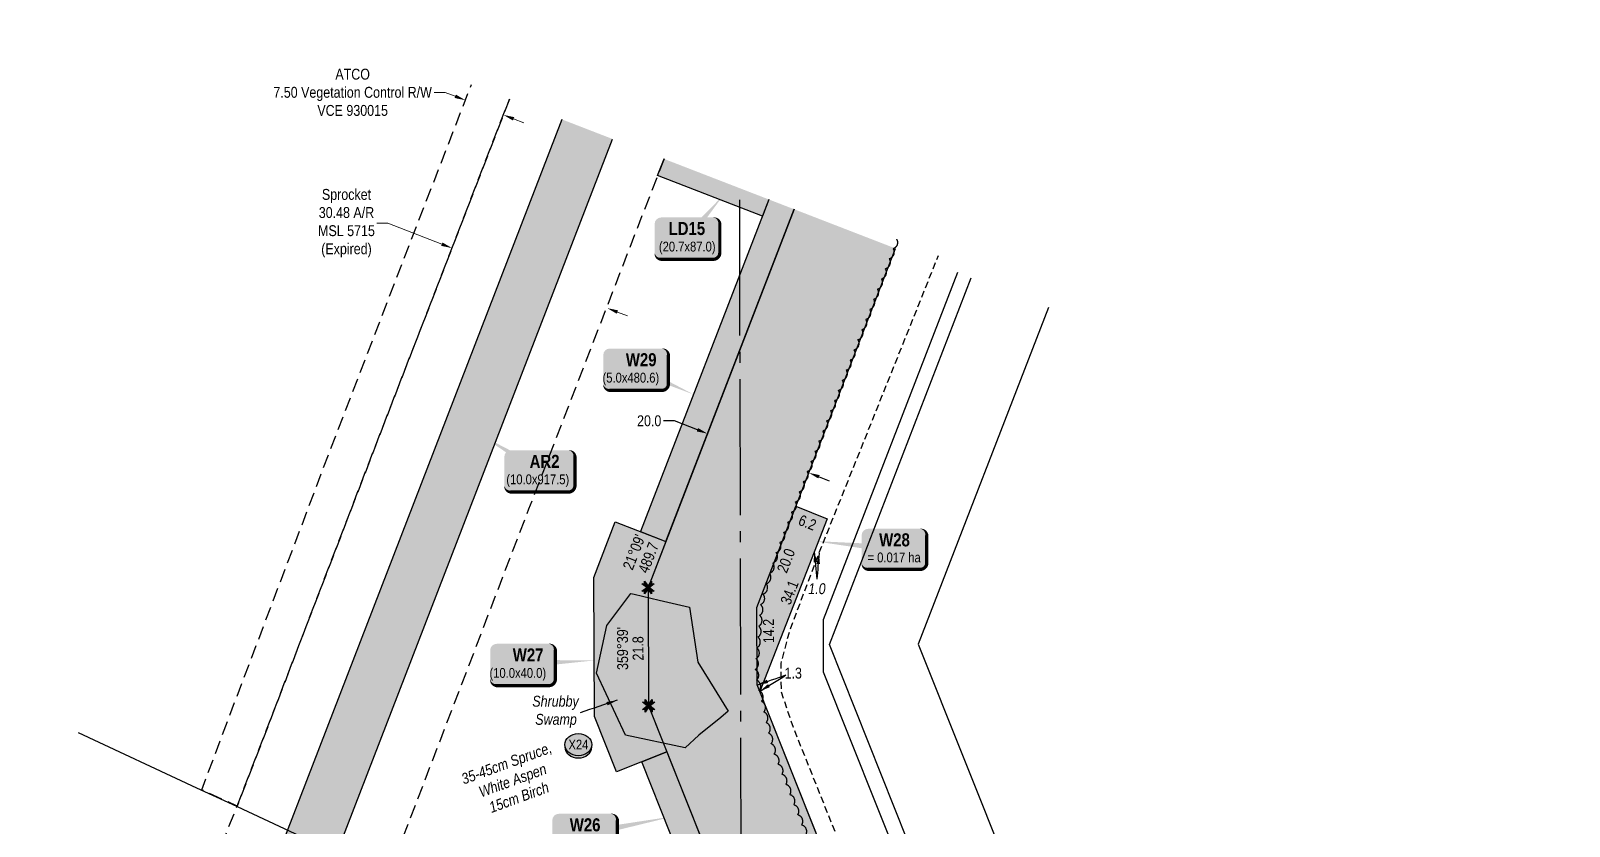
# Model space of a CAD drawing. Extents: x 507565 to 531726, y 6009554 to 6022365.
# Drawn here: x 507605 to 509021, y 6016939 to 6017671 of the extents above; entities that cross this region are included whole.
import ezdxf
from ezdxf.enums import TextEntityAlignment as Align

# ---------------------------------------------------------------- set-up
doc = ezdxf.new("R2010")
doc.units = 0
doc.header["$LTSCALE"] = 5
doc.header["$PDMODE"] = 34
doc.header["$PDSIZE"] = 0.03
for name, pattern in [('0', [1, 1, 0]), ('foc-ACCESSROAD', [3.75, 2.5, -1.25]), ('foc-FLOWLINE', [3.75, 2.5, -1.25]), ('foc-QUARTERLINE', [33, 25, -3, 2, -3]), ('UG_PIPE', [1.875, 1.25, -0.625])]:
    doc.linetypes.add(name, pattern=pattern)
doc.layers.get('Defpoints').update_dxf_attribs({"color": 9})
for name, color, linetype in [('AS-PIPE-UG', 44, 'UG_PIPE'), ('F-EZE', 190, 'foc-FLOWLINE'), ('F-RW', 190, 'Continuous'), ('F-WS', 190, 'foc-ACCESSROAD'), ('L-BD1', 253, 'Continuous'), ('L-MON', 1, 'Continuous'), ('L-QSEC', 8, 'foc-QUARTERLINE'), ('P-CROSSINGS', 250, 'Continuous'), ('P-PROPOSED', 10, 'Continuous'), ('P-PROPOSED-H', 21, 'Continuous'), ('P-TEMP-BLOCKS', 250, 'Continuous'), ('P-TEMP-H', 41, 'Continuous'), ('P-TEMP_LOG DECK', 46, 'Continuous'), ('P-TEMP_WORKSPACE', 46, 'Continuous'), ('P-TXT', 4, 'Continuous'), ('P-WORKAREA', 113, 'Continuous'), ('P-WORKAREA-H', 111, 'Continuous'), ('T-BUSH', 110, '0'), ('T-BUSH-T', 110, 'Continuous'), ('WETLAND', 143, 'Continuous'), ('WETLAND-T', 146, 'Continuous')]:
    doc.layers.add(name, color=color, linetype=linetype)
for name, color, linetype, lineweight in [('F-AR-T', 190, 'Continuous', 9), ('F-EZE-T', 190, 'Continuous', 9), ('P-TEMP-T', 46, 'Continuous', 18), ('T-TIE-T', 201, 'Continuous', 18)]:
    doc.layers.add(name, color=color, linetype=linetype, lineweight=lineweight)
doc.styles.add('80', font='ARIALN.TTF', dxfattribs={"height": 10})
doc.styles.add('80CG', font='ARIALN.TTF', dxfattribs={"height": 10})
doc.styles.add('80L', font='ARIALN.TTF', dxfattribs={"height": 10})
doc.styles.add('BOLD', font='ARIALNB.TTF')
doc.styles.add('Crossing', font='ARIALN.TTF', dxfattribs={"height": 10})
doc.styles.get("Standard").update_dxf_attribs({"font": 'ARIALN.TTF'})
doc.dimstyles.new('Compass 5 000', dxfattribs={"dimscale": 5, "dimtxt": 9, "dimasz": 2, "dimexe": 0.2, "dimexo": 0.0625, "dimgap": 0.5, "dimtad": 0, "dimtih": 1, "dimtoh": 1, "dimzin": 0, "dimdsep": 46, "dimtxsty": '80CG', "dimcen": 0.1, "dimse1": 1, "dimse2": 1, "dimclrd": 256, "dimclrt": 256, "dimaunit": 1, "dimadec": 4, "dimazin": 0, "dimtfac": 0.06, "dimtofl": 0, "dimtmove": 0, "dimatfit": 1, "dimfxl": 0.2, "dimtolj": 1, "dimtzin": 0, "dimlwd": -1, "dimarcsym": 0})

# ---------------------------------------------------------------- blocks, each defined once
blk = doc.blocks.new('*U453')
at = {"true_color": 0xff8aff}
h = blk.add_hatch(color=211, dxfattribs=at)
edge = h.paths.add_edge_path()
edge.add_line((-23.99999999999998, -20), (23.99999999999998, -20))
edge.add_arc((23.99999999999998, -14), 6, 270, 360)
edge.add_line((29.99999999999998, -14), (29.99999999999998, 12.5))
edge.add_arc((23.99999999999998, 12.5), 6, 0, 90)
edge.add_line((23.99999999999998, 18.5), (-23.99999999999998, 18.5))
edge.add_arc((-23.99999999999998, 12.5), 6, 90, 180)
edge.add_line((-29.99999999999998, 12.5), (-29.99999999999998, -14))
edge.add_arc((-23.99999999999998, -14), 6, 180, 270)
at = {"color": 250, "flags": 128}
blk.add_lwpolyline([(-23.99999999999998, -20, 3, 3, 0), (23.99999999999998, -20, 3, 3, 0.414213562373095), (29.99999999999998, -14, 3, 3, 0), (29.99999999999998, 12.5, 3, 0, 0.414213562373095), (23.99999999999998, 18.5, 0, 0, 0), (-23.99999999999998, 18.5, 0, 0, 0.414213562373095), (-29.99999999999998, 12.5, 0, 0, 0), (-29.99999999999998, -14, 0, 3, 0.414213562373095)], format="xyseb", close=True, dxfattribs=at)
at = {"flags": 128}
blk.add_lwpolyline([(82.29768841741199, 16.29425136289833, 0, 7.5, 0), (-3.398394867633905e-15, 0, 0, 0, 0)], format="xyseb", dxfattribs=at)
at = {"color": 250}
for tag, p, height, style in [('TEMP_AREA_W1_001', (-9.212824010914055, 2.244292974654144), 12, 'BOLD'), ('ENTER_TEXT_001', (-30.65586630286495, -12.77706553451505), 9, '80')]:
    blk.add_attdef(tag, p, '', height=height, dxfattribs=dict(at, style=style))
blk = doc.blocks.new('*U454')
at = {"true_color": 0xff8aff}
h = blk.add_hatch(color=211, dxfattribs=at)
edge = h.paths.add_edge_path()
edge.add_line((-23.99999999999998, -20), (23.99999999999998, -20))
edge.add_arc((23.99999999999998, -14), 6, 270, 360)
edge.add_line((29.99999999999998, -14), (29.99999999999998, 12.5))
edge.add_arc((23.99999999999998, 12.5), 6, 0, 90)
edge.add_line((23.99999999999998, 18.5), (-23.99999999999998, 18.5))
edge.add_arc((-23.99999999999998, 12.5), 6, 90, 180)
edge.add_line((-29.99999999999998, 12.5), (-29.99999999999998, -14))
edge.add_arc((-23.99999999999998, -14), 6, 180, 270)
at = {"color": 250, "flags": 128}
blk.add_lwpolyline([(-23.99999999999998, -20, 3, 3, 0), (23.99999999999998, -20, 3, 3, 0.414213562373095), (29.99999999999998, -14, 3, 3, 0), (29.99999999999998, 12.5, 3, 0, 0.414213562373095), (23.99999999999998, 18.5, 0, 0, 0), (-23.99999999999998, 18.5, 0, 0, 0.414213562373095), (-29.99999999999998, 12.5, 0, 0, 0), (-29.99999999999998, -14, 0, 3, 0.414213562373095)], format="xyseb", close=True, dxfattribs=at)
at = {"flags": 128}
blk.add_lwpolyline([(65.65491279838113, 3.187985421275439, 0, 7.499999999999998, 0), (-3.398394867633905e-15, 0, 0, 0, 0)], format="xyseb", dxfattribs=at)
at = {"color": 250}
for tag, p, height, style in [('TEMP_AREA_W1_001', (-9.212824010914055, 2.244292974654144), 12, 'BOLD'), ('ENTER_TEXT_001', (-30.65586630286495, -12.77706553451505), 9, '80')]:
    blk.add_attdef(tag, p, '', height=height, dxfattribs=dict(at, style=style))
blk = doc.blocks.new('*U456')
at = {"true_color": 0xff8aff}
h = blk.add_hatch(color=211, dxfattribs=at)
edge = h.paths.add_edge_path()
edge.add_line((-23.99999999999998, -20), (23.99999999999998, -20))
edge.add_arc((23.99999999999998, -14), 6, 270, 360)
edge.add_line((29.99999999999998, -14), (29.99999999999998, 12.5))
edge.add_arc((23.99999999999998, 12.5), 6, 0, 90)
edge.add_line((23.99999999999998, 18.5), (-23.99999999999998, 18.5))
edge.add_arc((-23.99999999999998, 12.5), 6, 90, 180)
edge.add_line((-29.99999999999998, 12.5), (-29.99999999999998, -14))
edge.add_arc((-23.99999999999998, -14), 6, 180, 270)
at = {"color": 250, "flags": 128}
blk.add_lwpolyline([(-23.99999999999998, -20, 3, 3, 0), (23.99999999999998, -20, 3, 3, 0.414213562373095), (29.99999999999998, -14, 3, 3, 0), (29.99999999999998, 12.5, 3, 0, 0.414213562373095), (23.99999999999998, 18.5, 0, 0, 0), (-23.99999999999998, 18.5, 0, 0, 0.414213562373095), (-29.99999999999998, 12.5, 0, 0, 0), (-29.99999999999998, -14, 0, 3, 0.414213562373095)], format="xyseb", close=True, dxfattribs=at)
at = {"flags": 128}
blk.add_lwpolyline([(53.17816851568148, -23.74700424808478, 0, 7.499999999999999, 0), (-3.398394867633905e-15, 0, 0, 0, 0)], format="xyseb", dxfattribs=at)
at = {"color": 250}
for tag, p, height, style in [('TEMP_AREA_W1_001', (-9.212824010914055, 2.244292974654144), 12, 'BOLD'), ('ENTER_TEXT_001', (-30.65586630286495, -12.77706553451505), 9, '80')]:
    blk.add_attdef(tag, p, '', height=height, dxfattribs=dict(at, style=style))
blk = doc.blocks.new('*D195')
at = {"layer": 'Defpoints', "color": 0, "transparency": 16777216}
for p in [(508135.6528542596, 6017415.626499048), (507716.2251836429, 6016755.604283845), (507859.0769826809, 6016700.366521278)]:
    blk.add_point(p, dxfattribs=at)
at = {"layer": 'F-AR-T', "transparency": 16777216}
for p, q in [((507933.6627930638, 6017493.731774), (507923.6627930636, 6017493.731774)), ((507983.4740624458, 6017474.470812011), (507933.6627930638, 6017493.731774)), ((508144.9798470354, 6017412.019948652), (508154.3068398114, 6017408.413398256))]:
    blk.add_line(p, q, dxfattribs=at)
for points in [[(507984.0751541785, 6017476.025310807), (507982.8729707131, 6017472.916313214), (507992.8010552216, 6017470.864261615)], [(508145.5809387681, 6017413.574447448), (508144.3787553026, 6017410.465449856), (508135.6528542596, 6017415.626499048)]]:
    blk.add_solid(points, dxfattribs=at)
at = {"layer": 'F-AR-T', "transparency": 16777216, "insert": (507895.7159990661, 6017493.731774), "char_height": 10, "attachment_point": 5, "style": '80CG'}
blk.add_mtext('\\A1;Sprocket\\P30.48 A/R\\PMSL 5715\\P(Expired)', dxfattribs=at)
blk = doc.blocks.new('*D196')
at = {"layer": 'Defpoints', "color": 0, "transparency": 16777216}
for p in [(508005.1421435464, 6017606.902045481), (507891.0223726274, 6017311.824405009), (507926.0048671376, 6017298.295103862)]:
    blk.add_point(p, dxfattribs=at)
at = {"layer": 'F-EZE-T', "transparency": 16777216}
for p, q in [((507986.4885727358, 6017614.116218755), (507976.4885727358, 6017614.116218755)), ((507995.8153581414, 6017610.509132118), (507986.4885727358, 6017614.116218755)), ((508049.4514234618, 6017589.765657697), (508058.7782088669, 6017586.15857106))]:
    blk.add_line(p, q, dxfattribs=at)
for points in [[(507996.4165392476, 6017612.063596353), (507995.214177035, 6017608.954667884), (508005.1421435464, 6017606.902045481)], [(508050.052604568, 6017591.320121932), (508048.8502423554, 6017588.211193463), (508040.1246380566, 6017593.372744334)]]:
    blk.add_solid(points, dxfattribs=at)
at = {"layer": 'F-EZE-T', "transparency": 16777216, "insert": (507901.389664141, 6017614.116218757), "char_height": 10, "attachment_point": 5, "style": '80CG'}
blk.add_mtext('\\A1;ATCO\\P7.50 Vegetation Control R/W\\PVCE 930015', dxfattribs=at)
blk = doc.blocks.new('*D214')
at = {"layer": 'Defpoints', "color": 0, "transparency": 16777216}
for p in [(508268.991499082, 6017406.238284098), (508362.2081333324, 6017370.183842148), (508321.1729552338, 6017264.0898082)]:
    blk.add_point(p, dxfattribs=at)
at = {"layer": 'P-TXT', "transparency": 16777216}
for p, q in [((508197.4601712239, 6017311.939587647), (508187.4601712239, 6017311.939587647)), ((508218.6296495099, 6017303.751631365), (508197.4601712239, 6017311.939587647)), ((508330.4996267073, 6017260.482426986), (508339.826298181, 6017256.875045773))]:
    blk.add_line(p, q, dxfattribs=at)
for points in [[(508219.2308797124, 6017305.306076611), (508218.0284193074, 6017302.197186119), (508227.9563209834, 6017300.144250151)], [(508331.1008569098, 6017262.036872232), (508329.8983965048, 6017258.92798174), (508321.1729552338, 6017264.0898082)]]:
    blk.add_solid(points, dxfattribs=at)
at = {"layer": 'P-TXT', "transparency": 16777216, "insert": (508174.2541684953, 6017311.939587646), "char_height": 10, "attachment_point": 5, "style": '80CG'}
blk.add_mtext('\\A1;20.0', dxfattribs=at)
blk = doc.blocks.new('TEMP')
h = blk.add_hatch(color=255)
h.dxf.hatch_style = 1
h.paths.add_polyline_path([(-5.274162218071865e-10, 0.2514284397220763), (-0.6656854269836916, 1.152061669657268), (-0.6656854269836914, 0.6656854303339061), (-1.152061663105632, 0.6656854303339061), (-0.2514284404497631, 5.273246284076549e-10), (-1.152061661774314, -0.665685419564579), (-0.6656854224511335, -0.6656854195645793), (-0.6656854224511335, -1.152061655686338), (-5.273248504522599e-10, -0.2514284436956583), (0.6656854183820542, -1.152061663420681), (0.6656854183820542, -0.6656854208922597), (1.152061656810019, -0.6656854053035203), (0.2514284429676993, 5.273251835191672e-10), (1.152061671303363, 0.6656854258011662), (0.6656854287749412, 0.6656854258011663), (0.6656854131859291, 1.15206166422904)])
h.paths.add_polyline_path([(0.5656854229146121, 0.8485281473411305), (0.5656854319800914, 0.5656854258011663), (0.8485281444547581, 0.5656854258011663), (0.08318903393992505, -1.110223024625157e-16), (0.8485281399220184, -0.5656854150320215), (0.5656854183820542, -0.5656854240973189), (0.5656854183820542, -0.8485281365719858), (1.110223024625157e-16, -0.08318903609469996), (-0.5656854224511336, -0.848528132039064), (-0.5656854224511336, -0.5656854195645794), (-0.8485281349258003, -0.5656854195645796), (-0.08318903284889523, 0), (-0.8485281394583577, 0.5656854303339061), (-0.5656854269836913, 0.5656854303339061), (-0.5656854269836913, 0.8485281428085727), (0, 0.08318903069412065)], flags=16)
h = blk.add_hatch(color=1)
h.dxf.hatch_style = 1
h.paths.add_polyline_path([(0, 0.08318903069412048), (-0.5656854269836913, 0.8485281428085726), (-0.5656854269836911, 0.5656854303339061), (-0.8485281394583579, 0.5656854303339061), (-0.08318903284889523, 0), (-0.8485281349258, -0.5656854195645791), (-0.5656854224511336, -0.5656854195645792), (-0.5656854224511336, -0.8485281320390639), (1.110223024625157e-16, -0.08318903609469996), (0.5656854183820542, -0.8485281365719854), (0.5656854183820542, -0.5656854240973188), (0.8485281399220186, -0.5656854150320215), (0.08318903393992516, -5.551115123125783e-17), (0.8485281444547583, 0.5656854258011663), (0.5656854319800915, 0.5656854258011663), (0.5656854229146121, 0.8485281473411305)])
at = {"color": 1}
for p, q in [((-0.0831890328488953, 0), (0.0831890339399252, 0)), ((0, 0.0831890306941205), (0, -0.08318903609469999))]:
    blk.add_line(p, q, dxfattribs=at)
at = {"color": 255, "flags": 128}
blk.add_lwpolyline([(-0.251428440449763, 5.27325e-10), (-1.152061663105632, 0.6656854303339061), (-0.6656854269836914, 0.6656854303339061), (-0.6656854269836914, 1.152061669657268), (-5.274159999999999e-10, 0.2514284397220763), (0.6656854131859291, 1.15206166422904), (0.6656854287749412, 0.6656854258011663), (1.152061671303363, 0.6656854258011663), (0.2514284429676991, 5.27325e-10), (1.152061656810019, -0.6656854053035204), (0.6656854183820542, -0.6656854208922596), (0.6656854183820542, -1.152061663420681), (-5.27325e-10, -0.2514284436956586), (-0.6656854224511335, -1.152061655686338), (-0.6656854224511335, -0.6656854195645793), (-1.152061661774314, -0.6656854195645793)], close=True, dxfattribs=at)
at = {"color": 1, "flags": 128}
blk.add_lwpolyline([(-0.0831890328488953, 0), (-0.8485281394583578, 0.5656854303339061), (-0.5656854269836913, 0.5656854303339061), (-0.5656854269836913, 0.8485281428085727), (0, 0.0831890306941205), (0.5656854229146121, 0.8485281473411305), (0.5656854319800914, 0.5656854258011663), (0.8485281444547581, 0.5656854258011663), (0.0831890339399252, 0), (0.8485281399220184, -0.5656854150320214), (0.5656854183820542, -0.5656854240973189), (0.5656854183820542, -0.8485281365719856), (0, -0.08318903609469999), (-0.5656854224511335, -0.848528132039064), (-0.5656854224511335, -0.5656854195645792), (-0.8485281349258001, -0.5656854195645792)], close=True, dxfattribs=at)
blk = doc.blocks.new('xing2')
h = blk.add_hatch(color=50)
h.dxf.hatch_style = 1
edge = h.paths.add_edge_path()
edge.add_ellipse((0, 0), major_axis=(-12.5, 0), ratio=0.8162973455633619, start_angle=0, end_angle=360)
h = blk.add_hatch(color=250)
h.dxf.hatch_style = 1
edge = h.paths.add_edge_path()
edge.add_ellipse((0, -2.047489049626165), major_axis=(-12.5, 0), ratio=0.8162973455633619, start_angle=0, end_angle=180)
edge.add_line((12.5, -2.047489049626165), (12.5, 0))
edge.add_ellipse((0, 0), major_axis=(-12.5, 0), ratio=0.8162973455633619, start_angle=0, end_angle=180, ccw=False)
edge.add_line((-12.5, 0), (-12.5, -2.047489049626165))
at = {"color": 250}
blk.add_ellipse((0, 0), major_axis=(-12.5, 0), ratio=0.8162973455633619, dxfattribs=at)
blk.add_ellipse((0, -2.047489049626165), major_axis=(-12.5, 0), ratio=0.8162973455633619, start_param=0, end_param=3.141592653589793, dxfattribs=at)
at = {"color": 250, "style": 'Crossing'}
blk.add_attdef('CROSSING', text='', height=9, dxfattribs=at).set_placement((0.08916442567715421, 0.0199513138486509), align=Align.MIDDLE_CENTER)
at = {"color": 250, "style": 'Crossing', "flags": 1}
for tag, p in [('OWNER', (0.08916442567715421, -12.49201765665748)), ('DESCRIPTION', (0.08916442567715421, -25.770021277247)), ('LOCATION', (0.08916442567715421, -39.30337514164421)), ('DWG_REF', (0.08916442567715421, -52.83672900604233))]:
    blk.add_attdef(tag, text='', height=9, dxfattribs=at).set_placement(p, align=Align.MIDDLE_CENTER)
blk = doc.blocks.new('*U505')
at = {"true_color": 0xff8aff}
h = blk.add_hatch(color=211, dxfattribs=at)
edge = h.paths.add_edge_path()
edge.add_line((-23.99999999999998, -18.82853968534619), (23.99999999999998, -18.82853968534619))
edge.add_arc((23.99999999999998, -12.82853968534619), 6, 270, 360)
edge.add_line((29.99999999999998, -12.82853968534619), (29.99999999999998, 12.5))
edge.add_arc((23.99999999999998, 12.5), 6, 0, 90)
edge.add_line((23.99999999999998, 18.5), (-23.99999999999998, 18.5))
edge.add_arc((-23.99999999999998, 12.5), 6, 90, 180)
edge.add_line((-29.99999999999998, 12.5), (-29.99999999999998, -12.82853968534619))
edge.add_arc((-23.99999999999998, -12.82853968534619), 6, 180, 270)
at = {"color": 250, "flags": 128}
blk.add_lwpolyline([(-23.99999999999998, -18.82853968534619, 3, 3, 0), (23.99999999999998, -18.82853968534619, 3, 3, 0.414213562373095), (29.99999999999998, -12.82853968534619, 3, 3, 0), (29.99999999999998, 12.5, 3, 0, 0.414213562373095), (23.99999999999998, 18.5, 0, 0, 0), (-23.99999999999998, 18.5, 0, 0, 0.414213562373095), (-29.99999999999998, 12.5, 0, 0, 0), (-29.99999999999998, -12.82853968534619, 0, 3, 0.414213562373095)], format="xyseb", close=True, dxfattribs=at)
at = {"flags": 128}
blk.add_lwpolyline([(-74.88510915301501, 7.288914360673719, 0, 7.499999999999999, 0), (-3.398394867633904e-15, 3.944304526105059e-31, 0, 0, 0)], format="xyseb", dxfattribs=at)
at = {"color": 250}
for tag, p, height, style in [('TEMP_AREA_W1_001', (-9.212824010914055, 2.244292974654144), 12, 'BOLD'), ('ENTER_TEXT_001', (-30.65586630286495, -12.77706553451505), 9, '80')]:
    blk.add_attdef(tag, p, '', height=height, dxfattribs=dict(at, style=style))
blk = doc.blocks.new('*U539')
at = {"true_color": 0xff8aff}
h = blk.add_hatch(color=211, dxfattribs=at)
edge = h.paths.add_edge_path()
edge.add_line((-23.99999999999998, -20), (23.99999999999998, -20))
edge.add_arc((23.99999999999998, -14), 6, 270, 360)
edge.add_line((29.99999999999998, -14), (29.99999999999998, 12.5))
edge.add_arc((23.99999999999998, 12.5), 6, 0, 90)
edge.add_line((23.99999999999998, 18.5), (-23.99999999999998, 18.5))
edge.add_arc((-23.99999999999998, 12.5), 6, 90, 180)
edge.add_line((-29.99999999999998, 12.5), (-29.99999999999998, -14))
edge.add_arc((-23.99999999999998, -14), 6, 180, 270)
at = {"flags": 128}
blk.add_lwpolyline([(33.50714459534339, 39.21262842484059, 0, 7.499999999999999, 0), (-3.398394867633905e-15, 0, 0, 0, 0)], format="xyseb", dxfattribs=at)
at = {"color": 250, "flags": 128}
blk.add_lwpolyline([(-23.99999999999998, -20, 3, 3, 0), (23.99999999999998, -20, 3, 3, 0.414213562373095), (29.99999999999998, -14, 3, 3, 0), (29.99999999999998, 12.5, 3, 0, 0.414213562373095), (23.99999999999998, 18.5, 0, 0, 0), (-23.99999999999998, 18.5, 0, 0, 0.414213562373095), (-29.99999999999998, 12.5, 0, 0, 0), (-29.99999999999998, -14, 0, 3, 0.414213562373095)], format="xyseb", close=True, dxfattribs=at)
at = {"color": 250}
for tag, p, height, style in [('TEMP_AREA_W1_001', (-9.212824010914055, 2.244292974654144), 12, 'BOLD'), ('ENTER_TEXT_001', (-30.65586630286495, -12.77706553451505), 9, '80')]:
    blk.add_attdef(tag, p, '', height=height, dxfattribs=dict(at, style=style))
blk = doc.blocks.new('*U540')
h = blk.add_hatch(color=111)
edge = h.paths.add_edge_path()
edge.add_line((-26.49999999999999, -20), (26.49999999999999, -20))
edge.add_arc((26.49999999999999, -14), 6, 270, 360)
edge.add_line((32.49999999999999, -14), (32.49999999999999, 12.5))
edge.add_arc((26.49999999999999, 12.5), 6, 0, 90)
edge.add_line((26.49999999999999, 18.5), (-26.49999999999999, 18.5))
edge.add_arc((-26.49999999999999, 12.5), 6, 90, 180)
edge.add_line((-32.49999999999999, 12.5), (-32.49999999999999, -14))
edge.add_arc((-26.49999999999999, -14), 6, 180, 270)
at = {"flags": 128}
blk.add_lwpolyline([(-54.52215144776768, 32.63496435724728, 0, 7.499999999999999, 0), (-3.398394867633905e-15, 1.97215226305253e-31, 0, 0, 0)], format="xyseb", dxfattribs=at)
at = {"color": 250, "flags": 128}
blk.add_lwpolyline([(-26.49999999999999, -20, 3, 3, 0), (26.49999999999999, -20, 3, 3, 0.414213562373095), (32.49999999999999, -14, 3, 3, 0), (32.49999999999999, 12.5, 3, 0, 0.414213562373095), (26.49999999999999, 18.5, 0, 0, 0), (-26.49999999999999, 18.5, 0, 0, 0.414213562373095), (-32.49999999999999, 12.5, 0, 0, 0), (-32.49999999999999, -14, 0, 3, 0.414213562373095)], format="xyseb", close=True, dxfattribs=at)
at = {"color": 250}
for tag, p, height, style in [('TEMP_AREA_W1_001', (-9.212824010914055, 2.244292974654144), 12, 'BOLD'), ('ENTER_TEXT_001', (-30.65586630286495, -12.77706553451505), 9, '80')]:
    blk.add_attdef(tag, p, '', height=height, dxfattribs=dict(at, style=style))

msp = doc.modelspace()

# ---------------------------------------------------------------- hatches: boundary and pattern name
at = {"layer": 'P-PROPOSED-H'}
h = msp.add_hatch(color=256, dxfattribs=at)
h.dxf.hatch_style = 1
h.paths.add_polyline_path([(508273.6612278254, 6017069.004297952), (508273.2312278265, 6017140.139297952), (508401.0054321638, 6017470.491971225), (508307.787659173, 6017506.543468995), (508173.1920210617, 6017158.554380822), (508173.7333788036, 6017049.797551347), (508552.5238531518, 6016098.242325624), (508524.604113746, 6016033.39828727), (508696.7126642208, 6015601.015954836), (508669.8788991357, 6015600.866705696), (508679.0347084628, 6015577.864883976), (508801.7058341501, 6015269.681997295), (508894.5631448593, 6015306.652033711), (508777.2143851269, 6015601.463704541), (508618.7999307711, 6015999.440164928), (508660.6951878057, 6016096.74256503)])
at = {"layer": 'P-TEMP-H'}
h = msp.add_hatch(color=256, dxfattribs=at)
h.dxf.hatch_style = 1
h.paths.add_polyline_path([(508284.4829015206, 6017515.556465073), (508187.909700076, 6017552.905657679), (508182.0310263528, 6017537.706709235), (508278.6031075238, 6017500.354557783)])
h = msp.add_hatch(color=256, dxfattribs=at)
h.dxf.hatch_style = 1
h.paths.add_polyline_path([(508307.7876591752, 6017506.543468994), (508284.4832159281, 6017515.55634344), (508166.328688017, 6017210.07477652), (508189.6328465805, 6017201.061166038)])
h = msp.add_hatch(color=256, dxfattribs=at)
h.dxf.hatch_style = 1
h.paths.add_polyline_path([(508276.0153078826, 6017063.104854822), (508273.6612278243, 6017069.004297886), (508273.2312278267, 6017140.139297998), (508309.2854280909, 6017233.355592548), (508337.8628455335, 6017221.887755345)])
h = msp.add_hatch(color=256, dxfattribs=at)
h.dxf.hatch_style = 1
h.paths.add_polyline_path([(508189.6328465805, 6017201.061166038), (508173.1920210617, 6017158.554380822), (508173.7333788036, 6017049.797551347), (508190.5893899619, 6017007.453692013), (508144.159719668, 6016988.971223645), (508123.8078945813, 6017040.09689092), (508123.1724176811, 6017167.761922259), (508143.0245294555, 6017219.088387004)])
h = msp.add_hatch(color=256, dxfattribs=at)
h.dxf.hatch_style = 1
h.paths.add_polyline_path([(508271.8937714101, 6016735.650517148), (508167.3745548151, 6016998.212457848), (508190.5893899619, 6017007.453692013), (508304.8877034272, 6016720.325755374)])
at = {"layer": 'P-WORKAREA-H'}
h = msp.add_hatch(color=256, dxfattribs=at)
h.dxf.hatch_style = 1
h.paths.add_polyline_path([(508140.5770443958, 6017571.211320577), (508093.9681540311, 6017589.237070967), (507605.2206974332, 6016323.955546731), (507605.2206974333, 6016185.267546269)])

# ---------------------------------------------------------------- linework, layer by layer
at = {"layer": 'AS-PIPE-UG', "flags": 128}
msp.add_lwpolyline([(508986.8122784086, 6015342.899015971), (508839.0062278254, 6015710.784298022), (508749.0762278267, 6015930.109297978), (508620.231227825, 6016252.364297998), (508517.1312278268, 6016504.779298018), (508488.6212278264, 6016576.639297982), (508448.3312278266, 6016676.789297978), (508306.9162278266, 6017029.884297997), (508295.9112278252, 6017062.529297979), (508295.6362278266, 6017088.819298005), (508303.5612278252, 6017118.824297979), (508330.5312278264, 6017190.199298018), (508440.4241753849, 6017464.048375313)], dxfattribs=at)
at = {"layer": 'F-EZE', "flags": 128}
msp.add_lwpolyline([(508045.7390433333, 6017607.889433312), (507921.4178343941, 6017286.434520334), (507795.1530230895, 6016957.441503378), (507762.4894277097, 6016972.614424192), (507886.5122871372, 6017300.16275012), (508010.7564184176, 6017621.418784901)], dxfattribs=at)
at = {"layer": 'F-RW'}
for points in [[(508964.1904620288, 6015334.373323904), (508839.8215013767, 6015646.782276422), (508834.9847289961, 6015658.927441769), (508832.3941456781, 6015665.443163111), (508820.0782219362, 6015696.389691841), (508808.2165206402, 6015726.168022048), (508800.9787877899, 6015744.338040159), (508780.0702271737, 6015796.861182691), (508759.4716771604, 6015848.603055606), (508498.3840006189, 6016504.497177347), (508436.8696409232, 6016659.023824149), (508342.6987309537, 6016895.583343808), (508273.6612278254, 6017069.004297998), (508273.2312278265, 6017140.139297998), (508401.0054321638, 6017470.491971265)], [(508457.8306232811, 6017448.515118708), (508334.2199935094, 6017128.925884278), (508334.4620989859, 6017081.021055167), (508408.2127320205, 6016895.786829278), (508517.3297460144, 6016621.650129577), (508578.8597439773, 6016467.091212878), (508798.1239189252, 6015916.273744657), (508818.0046666605, 6015866.335912116), (508824.965760683, 6015848.843697383), (508838.5777517162, 6015814.648067043), (508845.5621174946, 6015797.101877689), (508874.8214416871, 6015723.604559656), (508877.1188699146, 6015717.834646635), (508878.4909703479, 6015714.388594532), (508885.5516535714, 6015696.638462403), (508893.2963402839, 6015677.170305516), (508900.5215364933, 6015659.02130114), (508906.3973460987, 6015644.240351679), (508908.7009267653, 6015638.473958366), (509020.7936994041, 6015356.909231232)], [(508457.8306232811, 6017448.515118708), (508334.2199935094, 6017128.925884278), (508334.4620989859, 6017081.021055167), (508408.2127320205, 6016895.786829278), (508517.3297460144, 6016621.650129577), (508578.8597439773, 6016467.091212878), (508824.9677996846, 6015848.847704737), (508845.5641576372, 6015797.105384653), (508877.120616302, 6015717.838653316), (508885.5496145575, 6015696.63445516), (508900.5046057678, 6015659.003750716), (508908.6839971656, 6015638.455907658), (509020.780549972, 6015356.903995949)], [(508984.96349156, 6016404.31084769), (508536.8444887167, 6016612.589054563), (508423.8862308358, 6016895.837240472), (508340.034150095, 6017106.111466127), (508470.5531227737, 6017443.594756984)], [(508541.5826055384, 6017416.124467165), (508421.8522099035, 6017106.53891148), (508505.7768257211, 6016896.093537857), (508612.8246425111, 6016627.662721012), (508984.96349156, 6016454.701054785)], [(507648.7135469317, 6017025.099239361), (507757.8526534433, 6016974.407672981), (507790.5182969635, 6016959.23475685), (507929.6124671917, 6016894.243906058), (508259.2762867787, 6016741.510987111), (508436.8696409232, 6016659.023824149), (508517.3297460144, 6016621.650129577), (508536.8444887167, 6016612.589054563), (508984.96349156, 6016404.31084769)]]:
    msp.add_lwpolyline(points, dxfattribs=at)
at = {"layer": 'F-WS', "flags": 128}
for points in [[(507605.2206974332, 6016466.470733968), (507669.6678238488, 6016632.865831168), (507752.2539136121, 6016851.41467387), (507768.6543287687, 6016891.910344744), (507795.1571193566, 6016957.441512667), (507921.4178343941, 6017286.434520334), (508045.7391992618, 6017607.889373025)], [(508187.9097000207, 6017552.905657707), (508063.2725712404, 6017230.634634782), (507933.7012178712, 6016892.449413582), (507892.3266092745, 6016786.354236142), (507605.2206974333, 6016043.862250158)]]:
    msp.add_lwpolyline(points, dxfattribs=at)
at = {"layer": 'L-QSEC', "flags": 128}
msp.add_lwpolyline([(508258.9214516915, 6016895.321114192), (508257.4765844253, 6017526.001020332)], dxfattribs=at)
at = {"layer": 'P-PROPOSED', "flags": 128}
for points in [[(508307.787659173, 6017506.543469034), (508173.1920210617, 6017158.554380862), (508173.7333788036, 6017049.797551387), (508552.5238531518, 6016098.242325677), (508524.604113746, 6016033.398287309), (508696.7126642208, 6015601.015954862), (508669.8788991357, 6015600.866705722), (508679.0347084628, 6015577.864884035), (508801.7058341501, 6015269.681997339)], [(508894.5631448593, 6015306.652033751), (508777.2143851269, 6015601.46370458), (508618.7999307711, 6015999.440164967), (508660.6951878057, 6016096.742565082), (508273.6612278254, 6017069.004297998), (508273.2312278265, 6017140.139297998), (508401.0054321638, 6017470.491971265)]]:
    msp.add_lwpolyline(points, dxfattribs=at)
at = {"layer": 'P-TEMP_LOG DECK'}
msp.add_lwpolyline([(508284.4829014596, 6017515.556465102), (508278.6031075237, 6017500.354557971), (508182.0310263528, 6017537.706709405), (508187.9097000207, 6017552.905657707)], dxfattribs=at)
at = {"layer": 'P-TEMP_WORKSPACE', "flags": 128}
msp.add_lwpolyline([(508284.4832159281, 6017515.556343479), (508166.328688017, 6017210.07477656), (508189.6328465805, 6017201.061166078), (508307.7876591752, 6017506.543469033)], dxfattribs=at)
for points in [[(508276.0153078826, 6017063.104854822), (508273.6612278243, 6017069.004297886), (508273.2312278267, 6017140.139297998), (508309.2854280909, 6017233.355592548), (508337.8628455335, 6017221.887755345)], [(508189.6328465805, 6017201.061166078), (508173.1920210617, 6017158.554380862), (508173.7333788036, 6017049.797551387), (508190.5893899619, 6017007.453692053), (508144.159719668, 6016988.971223697), (508123.8078945813, 6017040.096890959), (508123.1724176811, 6017167.761922298), (508143.0245294555, 6017219.088387043)], [(508271.8937714101, 6016735.650517207), (508167.3745548151, 6016998.212457887), (508190.5893899619, 6017007.453692053), (508304.8877034272, 6016720.325755413)]]:
    msp.add_lwpolyline(points, close=True, dxfattribs=at)
at = {"layer": 'P-WORKAREA'}
for points in [[(508093.9681540313, 6017589.237071003), (507605.2206974333, 6016323.955546759)], [(507605.2206974331, 6016185.267546295), (508140.5770443961, 6017571.211320614)]]:
    msp.add_lwpolyline(points, dxfattribs=at)
at = {"layer": 'T-BUSH', "flags": 128}
msp.add_lwpolyline([(507922.4240427216, 6016892.508643341, 0.52056705), (507931.788527201, 6016889.015927022, 0.52056705), (507941.1530116794, 6016885.523210685, 0.52056705), (507950.5174961564, 6016882.030494365, 0.52056705), (507959.8819806348, 6016878.537778045, 0.52056705), (507969.2464651143, 6016875.045061727, 0.52056705), (507978.6109495926, 6016871.552345407, 0.52056705), (507987.9754340708, 6016868.059629105, 0.52056705), (507997.3399185492, 6016864.566912787, 0.52056705), (508006.7044030264, 6016861.074196466, 0.52056705), (508016.0688875059, 6016857.581480129, 0.52056705), (508025.4333719842, 6016854.088763809, 0.52056705), (508034.7978564624, 6016850.59604749, 0.52056705), (508044.1623409395, 6016847.103331191, 0.52056705), (508053.5268254179, 6016843.610614869, 0.52056705), (508062.8913098974, 6016840.11789855, 0.52056705), (508072.2557943757, 6016836.62518225, 0.52056705), (508081.3292531973, 6016832.450024579, 0.52056705), (508090.3323693154, 6016828.109916633, 0.52056705), (508099.3354854322, 6016823.769808684, 0.52056705), (508108.3386015515, 6016819.429700719, 0.52056705), (508117.3417176696, 6016815.08959277, 0.52056705), (508126.3448337877, 6016810.74948486, 0.52056705), (508135.3479499058, 6016806.409376875, 0.52056705), (508144.3510660238, 6016802.069268947, 0.52056705), (508153.3541821419, 6016797.729160979, 0.52056705), (508162.3572982589, 6016793.38905305, 0.52056705), (508171.3604143758, 6016789.048945085, 0.52056705), (508180.2968279138, 6016784.580874865, 0.52056705), (508189.0106228686, 6016779.685732939, 0.52056705), (508197.7244178257, 6016774.790591031, 0.52056705), (508206.4382127805, 6016769.895449142, 0.52056705), (508215.1520077376, 6016765.000307215, 0.52056705), (508223.8658026924, 6016760.105165307, 0.52056705), (508232.5795976495, 6016755.210023399, 0.52056705), (508241.2933926043, 6016750.314881518, 0.52056705), (508250.0071875614, 6016745.419739584, 0.52056705), (508258.7209825162, 6016740.524597676, 0.52056705), (508267.4347774733, 6016735.629455806, 0.52056705), (508276.1485724282, 6016730.734313878, 0.52056705), (508284.8623673852, 6016725.839171953, 0.52056705), (508293.5761623401, 6016720.944030045, 0.52056705), (508302.2899572972, 6016716.048888155, 0.52056705), (508311.0037522531, 6016711.153746247, 0.52056705), (508319.7175472091, 6016706.258604321, 0.52056705), (508328.431342165, 6016701.363462414, 0.52056705), (508337.145137121, 6016696.468320523, 0.52056705), (508345.8589320769, 6016691.573178597, 0.52056705), (508354.5727270317, 6016686.67803669, 0.52056705), (508363.2865219888, 6016681.782894801, 0.52056705), (508372.5739400238, 6016678.092137533, 0.52056705), (508381.866133131, 6016674.41140607, 0.52056705), (508391.1583262383, 6016670.730674627, 0.52056705), (508400.4505193456, 6016667.049943147, 0.52056705), (508409.7427124528, 6016663.36921171, 0.52056705), (508419.0349055601, 6016659.688480225, 0.52056705), (508423.5540062737, 6016660.805287222, 0.52056705), (508419.9207922436, 6016670.116162189, 0.52056705), (508416.2875782159, 6016679.427037174, 0.52056705), (508412.6543641859, 6016688.737912161, 0.52056705), (508409.0211501581, 6016698.048787091, 0.52056705), (508405.3879361292, 6016707.359662057, 0.52056705), (508401.7547221003, 6016716.670537042, 0.52056705), (508398.1215080702, 6016725.981412009, 0.52056705), (508394.4882940425, 6016735.292286959, 0.52056705), (508390.8550800136, 6016744.603161925, 0.52056705), (508387.2218659847, 6016753.914036911, 0.52056705), (508383.5886519558, 6016763.22491186, 0.52056705), (508379.9554379269, 6016772.535786827, 0.52056705), (508376.3222238968, 6016781.846661832, 0.52056705), (508372.6890098687, 6016791.15753678, 0.52056705), (508369.0557958402, 6016800.468411729, 0.52056705), (508365.4225818113, 6016809.779286696, 0.52056705), (508361.7893677824, 6016819.090161681, 0.52056705), (508358.1561537535, 6016828.401036631, 0.52056705), (508354.5229397246, 6016837.711911596, 0.52056705), (508350.8897256945, 6016847.022786563, 0.52056705), (508347.2565116668, 6016856.333661549, 0.52056705), (508343.6232976379, 6016865.644536498, 0.52056705), (508339.990083609, 6016874.955411484, 0.52056705), (508336.3568695801, 6016884.26628645, 0.52056705), (508332.7236555512, 6016893.577161417, 0.52056705), (508329.0904415211, 6016902.888036367, 0.52056705), (508325.4572274933, 6016912.198911333, 0.52056705), (508321.8240134644, 6016921.50978632, 0.52056705), (508318.1907994356, 6016930.820661268, 0.52056705), (508314.5575854055, 6016940.131536235, 0.52056705), (508310.9243713777, 6016949.442411202, 0.52056705), (508307.2911573477, 6016958.753286206, 0.52056705), (508303.6579433199, 6016968.064161155, 0.52056705), (508300.024729291, 6016977.375036103, 0.52056705), (508296.3915152622, 6016986.685911088, 0.52056705), (508292.7583012321, 6016995.996786055, 0.52056705), (508289.1250872043, 6017005.307661004, 0.52056705), (508286.3293883471, 6017014.875209574, 0.52056705), (508284.1216965151, 6017024.622964902, 0.52056705), (508281.9140046831, 6017034.370720233, 0.52056705), (508279.7063128512, 6017044.118475506, 0.52056705), (508277.4986210191, 6017053.866230818, 0.52056705), (508275.2909291871, 6017063.613986129, 0.52056705), (508273.0832373552, 6017073.361741458, 0.52056705), (508271.7672466875, 6017083.172135003, 0.52056705), (508272.5905052832, 6017093.132801735, 0.52056705), (508273.4137638814, 6017103.0934685, 0.52056705), (508274.2370224783, 6017113.054135254, 0.52056705), (508275.0602810753, 6017123.014802006, 0.52056705), (508275.883539671, 6017132.975468756, 0.52056705), (508276.7067982692, 6017142.936135489, 0.52056705), (508278.962050632, 6017152.615247974, 0.52056705), (508281.9711631186, 6017162.146138725, 0.52056705), (508284.9802756074, 6017171.677029513, 0.52056705), (508287.9893880952, 6017181.207920264, 0.52056705), (508290.9985005829, 6017190.738811035, 0.52056705), (508294.417796758, 6017200.125980249, 0.52056705), (508298.0153722469, 6017209.450683305, 0.52056705), (508301.6129477342, 6017218.775386381, 0.52056705), (508305.2105232246, 6017228.100089474, 0.52056705), (508308.8080987135, 6017237.42479253, 0.52056705), (508312.4056742024, 6017246.749495605, 0.52056705), (508316.0032496901, 6017256.074198717, 0.52056705), (508319.6008251802, 6017265.398901773, 0.52056705), (508323.1984006691, 6017274.723604829, 0.52056705), (508326.7959761568, 6017284.048307904, 0.52056705), (508330.3935516456, 6017293.373010998, 0.52056705), (508333.9911271358, 6017302.697714054, 0.52056705), (508337.5887026246, 6017312.022417129, 0.52056705), (508341.1862781135, 6017321.347120222, 0.52056705), (508344.7838536024, 6017330.671823299, 0.52056705), (508348.3814290913, 6017339.996526353, 0.52056705), (508351.9790045791, 6017349.321229447, 0.52056705), (508355.576580069, 6017358.645932503, 0.52056705), (508359.1741555579, 6017367.970635578, 0.52056705), (508362.7717310468, 6017377.295338672, 0.52056705), (508366.3693065358, 6017386.620041746, 0.52056705), (508369.9668820234, 6017395.944744803, 0.52056705), (508373.5644575135, 6017405.269447877, 0.52056705), (508377.1620330013, 6017414.59415099, 0.52056705), (508380.7596084912, 6017423.918854027, 0.52056705), (508384.357183979, 6017433.243557102, 0.52056705), (508387.9547594691, 6017442.568260195, 0.52056705), (508391.5523349579, 6017451.892963253, 0.52056705), (508395.1499104468, 6017461.217666326, 0.52056705), (508398.7474859356, 6017470.54236942, 0.52056705), (508402.0280887085, 6017479.045497928, 0.52056705)], format="xyb", dxfattribs=at)
at = {"layer": 'WETLAND'}
msp.add_lwpolyline([(508160.3754988656, 6017152.420197783), (508183.4091240905, 6017146.98211939), (508211.3426168677, 6017140.3866628), (508218.9110507323, 6017089.80133968), (508229.9396256485, 6017072.116340912), (508246.9809702117, 6017044.789022476), (508240.0826763121, 6017039.189031047), (508220.0639313505, 6017022.937762028), (508207.4706970426, 6017011.100621502), (508152.4352647476, 6017022.751362166), (508125.6811383636, 6017079.969621746), (508135.3224585779, 6017123.813566674), (508157.4670614184, 6017153.107328637), (508160.3754988656, 6017152.420197783)], close=True, dxfattribs=at)

# ---------------------------------------------------------------- block references
at = {"layer": 'L-MON', "xscale": 4.999999999999982, "yscale": 4.999999999999982, "zscale": 4.999999999999982}
for p in [(508173.1920210617, 6017158.554380862), (508173.7333788036, 6017049.797551387)]:
    msp.add_blockref('TEMP', p, dxfattribs=at)
at = {"layer": 'P-CROSSINGS', "xscale": 0.9994630399999951, "yscale": 0.9994630399999951, "zscale": 0.9994630399999951}
msp.add_blockref('xing2', (508109.0436775297, 6017014.115587768), dxfattribs=at).add_auto_attribs({'CROSSING': 'X24'})
at = {"layer": 'P-TEMP-BLOCKS'}
ref = msp.add_blockref('*U539', (508209.2332750233, 6017480.543241596), dxfattribs=dict(at, xscale=0.9994630399999951, yscale=0.9994630399999951, zscale=0.9994630399999951))
ref.add_attrib('TEMP_AREA_W1_001', 'LD15', (508192.1183226658, 6017482.888593771), dxfattribs={"layer": '0', "color": 250, "height": 11.99355647999994, "style": 'BOLD'})
ref.add_attrib('ENTER_TEXT_001', '(20.7x87.0)', (508183.1742874531, 6017467.773036834), dxfattribs={"layer": '0', "color": 250, "height": 8.995167359999956, "style": '80'})
for name, p, xscale, yscale, zscale, values in [('*U456', (508161.9654601648, 6017359.943355052), 0.9994630399999951, 0.9994630399999951, 0.9994630399999951, {'TEMP_AREA_W1_001': 'W29', 'ENTER_TEXT_001': '(5.0x480.6)'}), ('*U540', (508073.4539651019, 6017266.41105878), 0.999459, 0.999459, 0.999459, {'TEMP_AREA_W1_001': 'AR2', 'ENTER_TEXT_001': '(10.0x917.5)'}), ('*U454', (508057.9323000666, 6017088.327197636), 0.9994630399999951, 0.9994630399999951, 0.9994630399999951, {'TEMP_AREA_W1_001': 'W27', 'ENTER_TEXT_001': '(10.0x40.0)'})]:
    msp.add_blockref(name, p, dxfattribs=dict(at, xscale=xscale, yscale=yscale, zscale=zscale)).add_auto_attribs(values)
ref = msp.add_blockref('*U505', (508399.6886566062, 6017194.127319795), dxfattribs=dict(at, xscale=0.9994630399999951, yscale=0.9994630399999951, zscale=0.9994630399999951))
ref.add_attrib('TEMP_AREA_W1_001', 'W28', (508385.8461616784, 6017196.472671969), dxfattribs={"layer": '0', "color": 250, "height": 11.99355647999994, "style": 'BOLD'})
ref.add_attrib('ENTER_TEXT_001', '= 0.017 ha', (508375.1329541678, 6017181.780489216), dxfattribs={"layer": '0', "color": 250, "height": 8.995167359999956, "style": '80'})
ref = msp.add_blockref('*U453', (508115.0551770101, 6016931.959270258), dxfattribs=dict(at, xscale=0.9994630399999951, yscale=0.9994630399999951, zscale=0.9994630399999951))
ref.add_attrib('TEMP_AREA_W1_001', 'W26', (508101.1513235055, 6016934.304622433), dxfattribs={"layer": '0', "color": 250, "height": 11.99355647999994, "style": 'BOLD'})
ref.add_attrib('ENTER_TEXT_001', '(5.0x61.8)', (508091.8616349768, 6016919.189065496), dxfattribs={"layer": '0', "color": 250, "height": 8.995167359999956, "style": '80'})

# ---------------------------------------------------------------- texts
at = {"layer": 'L-BD1', "color": 6}
for s, rotation, p in [("21%%d09'", 68.8544665225724, (508160.2316694013, 6017191.206852545)), ('489.7', 68.8544665225724, (508173.514986089, 6017186.069115339)), ("359%%d39'", 90.28519825448392, (508149.7333307039, 6017102.553508081)), ('21.8', 90.28519825448392, (508163.9754450145, 6017102.624400905))]:
    msp.add_text(s, height=9.994589999999965, rotation=rotation, dxfattribs=at).set_placement(p, align=Align.MIDDLE_CENTER)
at = {"layer": 'P-TEMP-T', "style": '80L'}
for s, rotation, p in [('6.2', 338.1348999999901, (508319.8519249472, 6017218.346062479)), ('20.0', 68.85450000001416, (508300.1138759412, 6017183.322296261)), ('34.1', 68.71859999998937, (508303.3436947858, 6017154.091876515)), ('14.2', 90.34630000000028, (508284.011227068, 6017118.606905061))]:
    msp.add_text(s, height=9.994589999999976, rotation=rotation, dxfattribs=at).set_placement(p, align=Align.MIDDLE)
msp.add_text('1.3', height=9.994589999999976, dxfattribs=at).set_placement((508306.7872861192, 6017079.901877987), align=Align.MIDDLE)
at = {"layer": 'T-BUSH-T', "insert": (507999.8843128092, 6016986.591444927), "char_height": 9.99471379999975, "attachment_point": 1, "rotation": 20.000000000000146, "style": '80L'}
msp.add_mtext_dynamic_manual_height_columns('\\pi0.38672;{\\fArial Narrow|b0|i1|c0|p34;35-45cm Spruce, \\P\\pi11.486;White Aspen\\P\\pi15.447;15cm Birch}', width=86.17848172804376, gutter_width=50.00084546121528, heights=[0], dxfattribs=at)
at = {"layer": 'T-TIE-T', "insert": (508328.6025852151, 6017162.5254635), "char_height": 9.994630399999927, "width": 18.3449841412338, "attachment_point": 2, "style": '80L'}
msp.add_mtext('{\\fArial Narrow|b0|i1|c0|p34;1.0}', dxfattribs=at)
at = {"layer": 'WETLAND-T', "insert": (508055.306216952, 6017059.009556631), "char_height": 9.999958177666825, "attachment_point": 1, "style": '80L'}
msp.add_mtext_dynamic_manual_height_columns('\\pi11.431;{\\fArial Narrow|b0|i1|c0|p34;Shrubby \\P\\pi14.139;Swamp}', width=65.41350541476518, gutter_width=49.99979088833481, heights=[0], dxfattribs=at)

# ---------------------------------------------------------------- dimensions: what is measured, and where the dimension line sits
at = {"layer": 'F-AR-T'}
dim = msp.add_linear_dim(base=(508135.6528542596, 6017415.626499048), p1=(507716.2251836431, 6016755.604283845), p2=(507859.0769826811, 6016700.366521278), angle=338.85957030720397, text='Sprocket\\P30.48 A/R\\PMSL 5715\\P(Expired)', dimstyle='Compass 5 000', dxfattribs=at)
dim.commit()
dim.dimension.update_dxf_attribs({"geometry": '*D195', "text_midpoint": (507895.7159990661, 6017493.731774), "dimtype": 161})
at = {"layer": 'F-EZE-T'}
dim = msp.add_linear_dim(base=(508005.1421435464, 6017606.902045481), p1=(507926.0048671376, 6017298.295103863), p2=(507891.0223726273, 6017311.82440501), angle=158.85627613910762, text='ATCO\\P7.50 Vegetation Control R/W\\PVCE 930015', dimstyle='Compass 5 000', dxfattribs=at)
dim.commit()
dim.dimension.update_dxf_attribs({"geometry": '*D196', "text_midpoint": (507901.389664141, 6017614.116218757), "dimtype": 161})
at = {"layer": 'P-TXT'}
dim = msp.add_linear_dim(base=(508321.1729552338, 6017264.0898082), p1=(508268.9914990821, 6017406.238284099), p2=(508362.2081333326, 6017370.183842149), angle=338.85446649920374, text='20.0', dimstyle='Compass 5 000', dxfattribs=at)
dim.commit()
dim.dimension.update_dxf_attribs({"geometry": '*D214', "text_midpoint": (508174.2541684953, 6017311.939587646), "dimtype": 161})

# ---------------------------------------------------------------- leaders
at = {"layer": 'P-TEMP-T', "path_type": 1}
for points in [[(508273.6612278243, 6017069.004297886), (508300.0915130273, 6017078.156211651)], [(508276.0153078826, 6017063.104854822), (508300.0915130273, 6017078.156211651)]]:
    msp.add_leader(points, dimstyle='Compass 5 000', override={"dimgap": 0.5, "dimtad": 0}, dxfattribs=at)
at = {"layer": 'T-TIE-T', "path_type": 1}
for points in [[(508326.1800282045, 6017191.894134058), (508328.5918770554, 6017166.241143198)], [(508330.5312278264, 6017190.199298018), (508328.5918770554, 6017166.241143198)]]:
    msp.add_leader(points, dimstyle='Compass 5 000', override={"dimgap": 0.5, "dimtad": 0}, dxfattribs=at)
at = {"layer": 'WETLAND-T', "path_type": 1}
msp.add_leader([(508144.8927384288, 6017054.963443032), (508110.8209134847, 6017043.398467496)], dimstyle='Compass 5 000', override={"dimgap": 0.5, "dimtad": 0}, dxfattribs=at)

doc.saveas('drawing.dxf')
